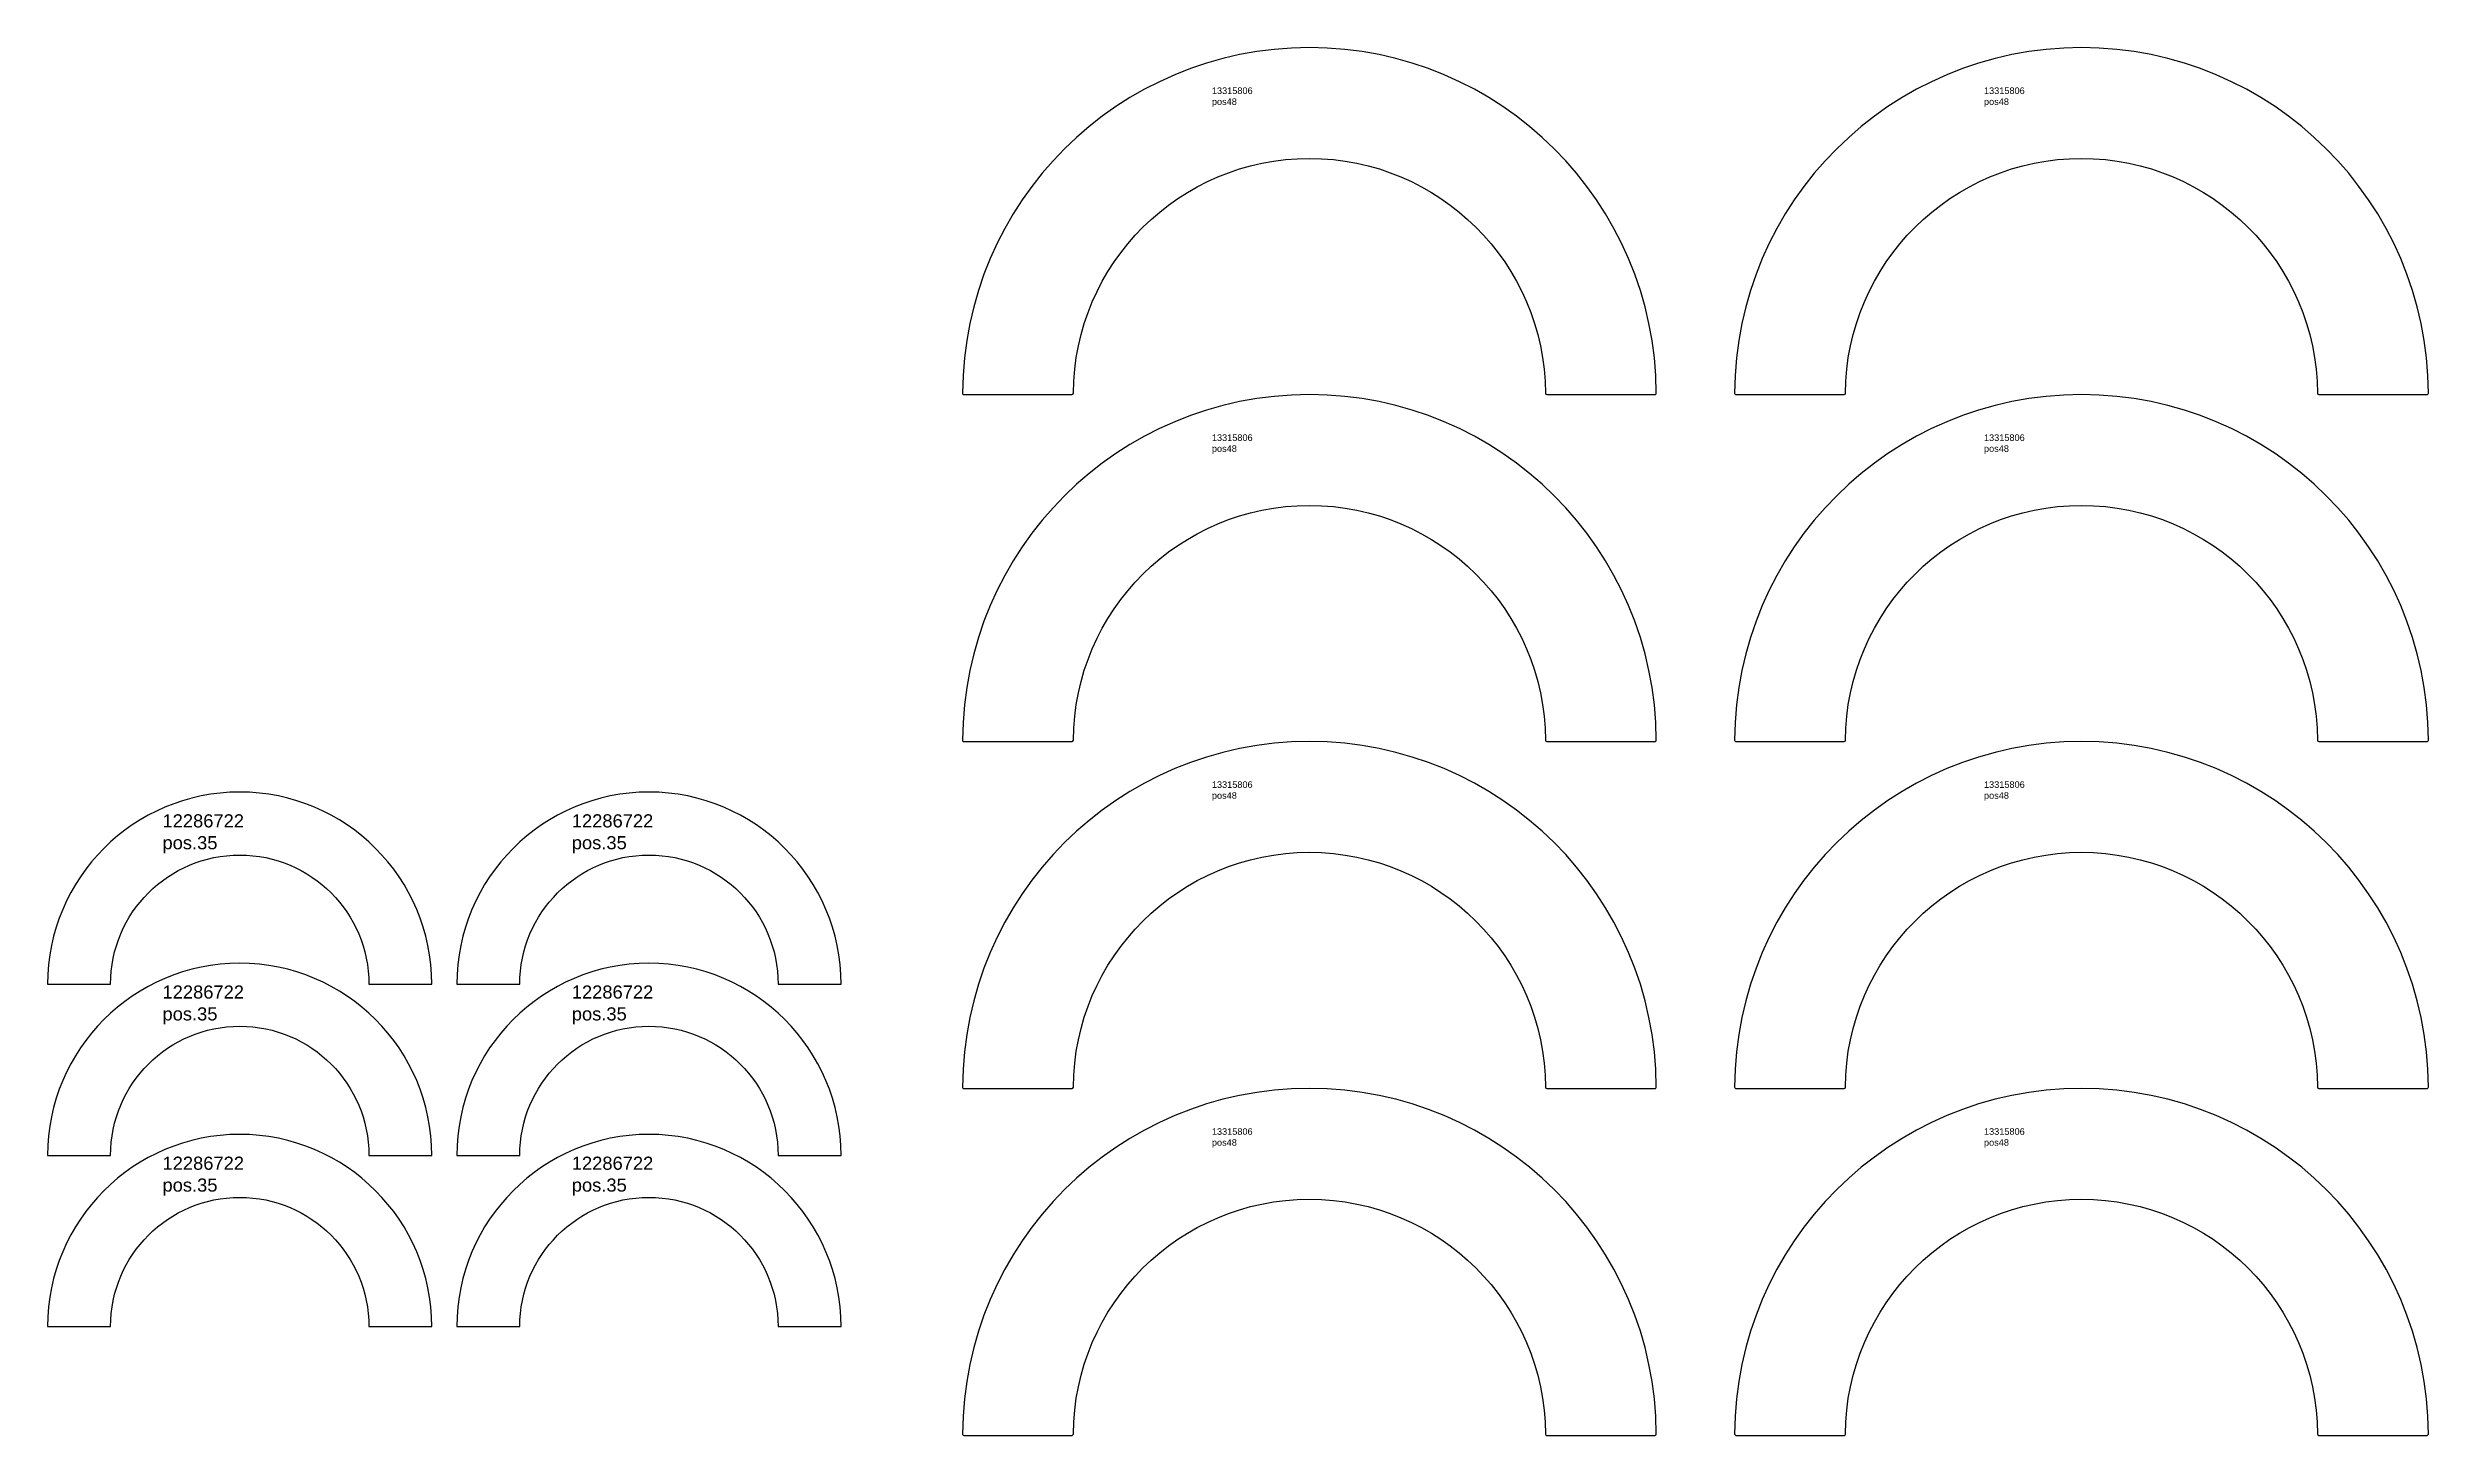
# Model space of a CAD drawing. Header units: millimetres. Extents: x 1593 to 5223, y 530 to 2646.
import ezdxf

# ---------------------------------------------------------------- set-up
doc = ezdxf.new("R2010")
doc.units = ezdxf.units.MM
doc.layers.add('Des.12286722', color=7, linetype='Continuous')
doc.layers.add('Texto', color=3, linetype='Continuous')
doc.styles.get("Standard").update_dxf_attribs({"font": 'arial.ttf'})

msp = doc.modelspace()

# ---------------------------------------------------------------- linework, layer by layer
for points in [[(3154.9, 2116.5, 0.412596), (3156.9, 2118.5, -0.99449), (3876.9, 2118.5, 0.412596), (3878.9, 2116.5), (4043.9, 2116.5, 0.415326), (4045.9, 2118.5, 0.996212), (2987.9, 2118.5, 0.415326), (2989.9, 2116.5)], [(4332.4, 2116.5, 0.412596), (4334.4, 2118.5, -0.99449), (5054.4, 2118.5, 0.412596), (5056.4, 2116.5), (5221.4, 2116.5, 0.415326), (5223.4, 2118.5, 0.996212), (4165.4, 2118.5, 0.415326), (4167.4, 2116.5)], [(3154.9, 1587.5, 0.412596), (3156.9, 1589.5, -0.99449), (3876.9, 1589.5, 0.412596), (3878.9, 1587.5), (4043.9, 1587.5, 0.415326), (4045.9, 1589.5, 0.996212), (2987.9, 1589.5, 0.415326), (2989.9, 1587.5)], [(4332.4, 1587.5, 0.412596), (4334.4, 1589.5, -0.99449), (5054.4, 1589.5, 0.412596), (5056.4, 1587.5), (5221.4, 1587.5, 0.415326), (5223.4, 1589.5, 0.996212), (4165.4, 1589.5, 0.415326), (4167.4, 1587.5)], [(3154.9, 1058.5, 0.412596), (3156.9, 1060.5, -0.99449), (3876.9, 1060.5, 0.412596), (3878.9, 1058.5), (4043.9, 1058.5, 0.415326), (4045.9, 1060.5, 0.996212), (2987.9, 1060.5, 0.415326), (2989.9, 1058.5)], [(4332.4, 1058.5, 0.412596), (4334.4, 1060.5, -0.99449), (5054.4, 1060.5, 0.412596), (5056.4, 1058.5), (5221.4, 1058.5, 0.415326), (5223.4, 1060.5, 0.996212), (4165.4, 1060.5, 0.415326), (4167.4, 1058.5)], [(3154.9, 529.5, 0.412596), (3156.9, 531.5, -0.99449), (3876.9, 531.5, 0.412596), (3878.9, 529.5), (4043.9, 529.5, 0.415326), (4045.9, 531.5, 0.996212), (2987.9, 531.5, 0.415326), (2989.9, 529.5)], [(4332.4, 529.5, 0.412596), (4334.4, 531.5, -0.99449), (5054.4, 531.5, 0.412596), (5056.4, 529.5), (5221.4, 529.5, 0.415326), (5223.4, 531.5, 0.996212), (4165.4, 531.5, 0.415326), (4167.4, 529.5)]]:
    msp.add_lwpolyline(points, format="xyb", close=True)
at = {"layer": 'Des.12286722'}
for points in [[(2082.6, 1217.4), (2178.6, 1217.4, 1), (1592.6, 1217.4), (1688.6, 1217.4, -1)], [(2706.7, 1217.4), (2802.7, 1217.4, 1), (2216.7, 1217.4), (2312.7, 1217.4, -1)], [(2082.6, 956.4), (2178.6, 956.4, 1), (1592.6, 956.4), (1688.6, 956.4, -1)], [(2706.7, 956.4), (2802.7, 956.4, 1), (2216.7, 956.4), (2312.7, 956.4, -1)], [(2082.6, 695.4), (2178.6, 695.4, 1), (1592.6, 695.4), (1688.6, 695.4, -1)], [(2706.7, 695.4), (2802.7, 695.4, 1), (2216.7, 695.4), (2312.7, 695.4, -1)]]:
    msp.add_lwpolyline(points, format="xyb", close=True, dxfattribs=at)

# ---------------------------------------------------------------- texts
at = {"layer": 'Texto', "attachment_point": 1}
for s, width, insert, char_height in [('13315806\\Ppos48', 336.947, (3368.2, 2584.8), 10), ('13315806\\Ppos48', 336.947, (4545.7, 2584.8), 10), ('13315806\\Ppos48', 336.947, (3368.2, 2055.8), 10), ('13315806\\Ppos48', 336.947, (4545.7, 2055.8), 10), ('13315806\\Ppos48', 336.947, (3368.2, 1526.8), 10), ('13315806\\Ppos48', 336.947, (4545.7, 1526.8), 10), ('12286722 pos.35', 182.231, (1767.8, 1476.5), 20), ('12286722 pos.35', 182.231, (2392, 1476.5), 20), ('12286722 pos.35', 182.231, (1767.8, 1215.5), 20), ('12286722 pos.35', 182.231, (2392, 1215.5), 20), ('13315806\\Ppos48', 336.947, (3368.2, 997.8), 10), ('13315806\\Ppos48', 336.947, (4545.7, 997.8), 10), ('12286722 pos.35', 182.231, (1767.8, 954.5), 20), ('12286722 pos.35', 182.231, (2392, 954.5), 20)]:
    msp.add_mtext_dynamic_manual_height_columns(s, width=width, gutter_width=12.5, heights=[0], dxfattribs=dict(at, insert=insert, char_height=char_height))

doc.saveas('drawing.dxf')
